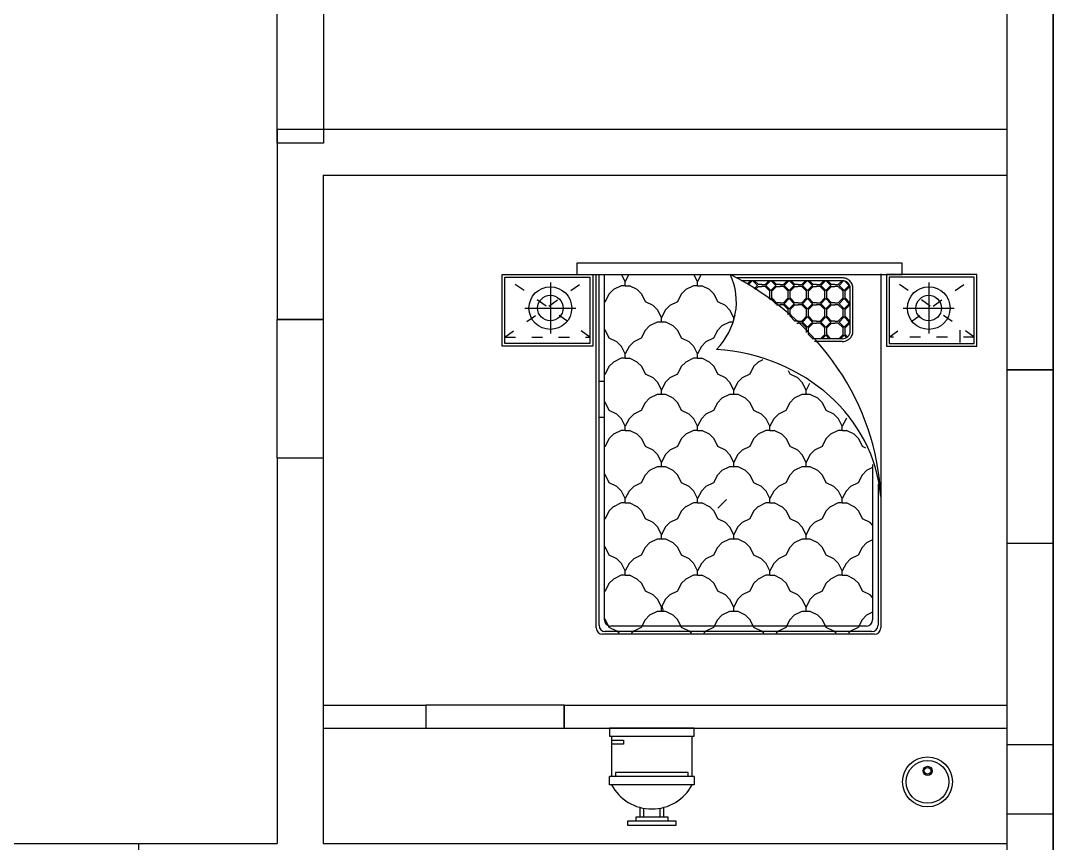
# Model space of a CAD drawing. Header units: inches. Extents: x -3340 to 11630, y -237 to 1425.
# Drawn here: x 121.7 to 300.6, y 91.7 to 234.2 of the extents above; entities that cross this region are included whole.
import ezdxf

# ---------------------------------------------------------------- set-up
doc = ezdxf.new("R2010")
doc.units = ezdxf.units.IN
doc.header["$MEASUREMENT"] = 0
doc.linetypes.add('0', pattern=[0])
doc.linetypes.add('ACAD_ISO03W100', pattern=[30, 12, -18])

# ---------------------------------------------------------------- blocks, each defined once
blk = doc.blocks.new('A$C029D5C69')
for p, q in [((0.4164, 2.0693), (0.4164, 2.0066)), ((2.2315, 2.0693), (0.4164, 2.0693)), ((2.2315, 2.0066), (2.2315, 2.0693)), ((0, 1.606), (0, 2.0066)), ((0, 2.0066), (0.505, 2.0066)), ((0.0151, 1.6211), (0.0151, 1.9915)), ((0.0151, 1.9915), (0.4899, 1.9915)), ((0.2689, 1.9609), (0.2689, 1.6764)), ((0.4164, 2.0066), (2.2315, 2.0066)), ((0.4899, 1.9915), (0.4899, 1.6211)), ((0.505, 2.0066), (0.505, 1.606)), ((0.5252, 0.0351), (0.5252, 2.0066)), ((0.5403, 0.0502), (0.5403, 2.0066)), ((0.5706, 0.0805), (0.5706, 2.0066)), ((0.6869, 1.966), (0.6666, 2.0066)), ((0.7072, 2.0066), (0.6869, 1.966)), ((0.6869, 1.9425), (0.6869, 1.966)), ((0.6869, 1.9425), (0.6869, 1.966)), ((1.0902, 1.966), (1.0699, 2.0066)), ((1.1106, 2.0066), (1.0902, 1.966)), ((1.0902, 1.9425), (1.0902, 1.966)), ((1.0902, 1.9425), (1.0902, 1.966)), ((1.8954, 1.9865), (1.3081, 1.9865)), ((1.8954, 1.9713), (1.3339, 1.9713)), ((1.3849, 1.9713), (1.3656, 1.952)), ((1.3945, 1.9713), (1.3714, 1.9483)), ((1.4249, 1.945), (1.3986, 1.9713)), ((1.4288, 1.9507), (1.4081, 1.9713)), ((1.487, 1.9713), (1.4664, 1.9507)), ((1.4966, 1.9713), (1.4703, 1.945)), ((1.527, 1.945), (1.5007, 1.9713)), ((1.5309, 1.9507), (1.5102, 1.9713)), ((1.5891, 1.9713), (1.5685, 1.9507)), ((1.5987, 1.9713), (1.5724, 1.945)), ((1.6291, 1.945), (1.6028, 1.9713)), ((1.633, 1.9507), (1.6123, 1.9713)), ((1.6912, 1.9713), (1.6706, 1.9507)), ((1.7008, 1.9713), (1.6745, 1.945)), ((1.7312, 1.945), (1.7049, 1.9713)), ((1.7351, 1.9507), (1.7144, 1.9713)), ((1.7933, 1.9713), (1.7727, 1.9507)), ((1.8029, 1.9713), (1.7766, 1.945)), ((1.8333, 1.945), (1.807, 1.9713)), ((1.8372, 1.9507), (1.8165, 1.9713)), ((1.8954, 1.9713), (1.8748, 1.9507)), ((1.9043, 1.9707), (1.8787, 1.945)), ((1.9354, 1.945), (1.9114, 1.969)), ((2.1114, 2.0087), (2.1114, 0.0351)), ((2.6479, 2.0066), (2.1429, 2.0066)), ((2.1429, 2.0066), (2.1429, 1.606)), ((2.6328, 1.9915), (2.158, 1.9915)), ((2.158, 1.9915), (2.158, 1.6211)), ((2.379, 1.9609), (2.379, 1.6764)), ((2.6328, 1.6211), (2.6328, 1.9915)), ((2.6479, 1.606), (2.6479, 2.0066)), ((0.621, 1.9213), (0.5955, 1.8958)), ((0.6634, 1.9425), (0.621, 1.9213)), ((0.6634, 1.9425), (0.621, 1.9213)), ((0.6869, 1.9425), (0.6634, 1.9425)), ((0.6869, 1.9425), (0.7104, 1.9425)), ((0.7528, 1.9213), (0.7104, 1.9425)), ((0.7528, 1.9213), (0.7104, 1.9425)), ((0.7783, 1.8958), (0.7528, 1.9213)), ((1.0243, 1.9213), (0.9988, 1.8958)), ((1.0668, 1.9425), (1.0244, 1.9213)), ((1.0668, 1.9425), (1.0244, 1.9213)), ((1.0902, 1.9425), (1.0668, 1.9425)), ((1.0902, 1.9425), (1.1137, 1.9425)), ((1.1561, 1.9213), (1.1137, 1.9425)), ((1.1561, 1.9213), (1.1137, 1.9425)), ((1.1816, 1.8958), (1.1561, 1.9213)), ((1.4249, 1.945), (1.4059, 1.926)), ((1.4288, 1.9394), (1.4116, 1.9222)), ((1.4476, 1.9507), (1.4288, 1.9507)), ((1.4288, 1.9393), (1.4476, 1.9393)), ((1.4476, 1.9507), (1.4664, 1.9507)), ((1.4664, 1.9393), (1.4476, 1.9393)), ((1.493, 1.9128), (1.4664, 1.9394)), ((1.4986, 1.9167), (1.4703, 1.945)), ((1.493, 1.8752), (1.493, 1.9128)), ((1.527, 1.945), (1.4986, 1.9167)), ((1.5309, 1.9394), (1.5043, 1.9128)), ((1.5043, 1.8752), (1.5043, 1.9128)), ((1.5497, 1.9507), (1.5309, 1.9507)), ((1.5309, 1.9393), (1.5497, 1.9393)), ((1.5497, 1.9507), (1.5685, 1.9507)), ((1.5685, 1.9393), (1.5497, 1.9393)), ((1.595, 1.9128), (1.5685, 1.9394)), ((1.6007, 1.9167), (1.5724, 1.945)), ((1.595, 1.8752), (1.595, 1.9128)), ((1.6291, 1.945), (1.6007, 1.9167)), ((1.633, 1.9394), (1.6064, 1.9128)), ((1.6064, 1.8752), (1.6064, 1.9128)), ((1.6518, 1.9507), (1.633, 1.9507)), ((1.633, 1.9393), (1.6518, 1.9393)), ((1.6518, 1.9507), (1.6706, 1.9507)), ((1.6706, 1.9393), (1.6518, 1.9393)), ((1.6971, 1.9128), (1.6706, 1.9394)), ((1.7028, 1.9167), (1.6745, 1.945)), ((1.6971, 1.8752), (1.6971, 1.9128)), ((1.7312, 1.945), (1.7028, 1.9167)), ((1.7351, 1.9394), (1.7085, 1.9128)), ((1.7085, 1.8752), (1.7085, 1.9128)), ((1.7539, 1.9507), (1.7351, 1.9507)), ((1.7351, 1.9393), (1.7539, 1.9393)), ((1.7539, 1.9507), (1.7727, 1.9507)), ((1.7727, 1.9393), (1.7539, 1.9393)), ((1.7992, 1.9128), (1.7727, 1.9394)), ((1.8049, 1.9167), (1.7766, 1.945)), ((1.7992, 1.8752), (1.7992, 1.9128)), ((1.8333, 1.945), (1.8049, 1.9167)), ((1.8372, 1.9394), (1.8106, 1.9128)), ((1.8106, 1.8752), (1.8106, 1.9128)), ((1.856, 1.9507), (1.8372, 1.9507)), ((1.8372, 1.9393), (1.856, 1.9393)), ((1.856, 1.9507), (1.8748, 1.9507)), ((1.8748, 1.9393), (1.856, 1.9393)), ((1.9013, 1.9128), (1.8748, 1.9394)), ((1.907, 1.9167), (1.8787, 1.945)), ((1.9013, 1.8752), (1.9013, 1.9128)), ((1.9354, 1.945), (1.907, 1.9167)), ((1.9393, 1.9394), (1.9127, 1.9128)), ((1.9127, 1.8752), (1.9127, 1.9128)), ((1.9393, 1.9393), (1.9404, 1.9393)), ((1.9414, 1.688), (1.9414, 1.931)), ((1.9565, 1.688), (1.9565, 1.931)), ((0.5743, 1.8534), (0.5706, 1.8515)), ((0.5743, 1.8534), (0.5706, 1.8515)), ((0.5955, 1.8958), (0.5743, 1.8534)), ((0.7995, 1.8534), (0.7783, 1.8958)), ((0.8419, 1.8322), (0.7995, 1.8534)), ((0.8419, 1.8322), (0.7995, 1.8534)), ((0.9777, 1.8534), (0.9353, 1.8322)), ((0.9777, 1.8534), (0.9353, 1.8322)), ((0.9989, 1.8958), (0.9777, 1.8534)), ((1.2028, 1.8534), (1.1816, 1.8958)), ((1.2452, 1.8322), (1.2028, 1.8534)), ((1.2452, 1.8322), (1.2028, 1.8534)), ((1.493, 1.8752), (1.4867, 1.869)), ((1.4986, 1.8713), (1.4922, 1.8648)), ((1.527, 1.8429), (1.4986, 1.8713)), ((1.5309, 1.8486), (1.5043, 1.8752)), ((1.527, 1.8429), (1.5242, 1.8401)), ((1.5497, 1.8486), (1.5309, 1.8486)), ((1.5497, 1.8486), (1.5685, 1.8486)), ((1.595, 1.8752), (1.5685, 1.8486)), ((1.6007, 1.8713), (1.5724, 1.8429)), ((1.6007, 1.8146), (1.5724, 1.8429)), ((1.6291, 1.8429), (1.6007, 1.8713)), ((1.6291, 1.8429), (1.6007, 1.8146)), ((1.633, 1.8486), (1.6064, 1.8752)), ((1.6518, 1.8486), (1.633, 1.8486)), ((1.6518, 1.8486), (1.6706, 1.8486)), ((1.6971, 1.8752), (1.6706, 1.8486)), ((1.7028, 1.8713), (1.6745, 1.8429)), ((1.7028, 1.8146), (1.6745, 1.8429)), ((1.7312, 1.8429), (1.7028, 1.8713)), ((1.7312, 1.8429), (1.7028, 1.8146)), ((1.7351, 1.8486), (1.7085, 1.8752)), ((1.7539, 1.8486), (1.7351, 1.8486)), ((1.7539, 1.8486), (1.7727, 1.8486)), ((1.7992, 1.8752), (1.7727, 1.8486)), ((1.8049, 1.8713), (1.7766, 1.8429)), ((1.8049, 1.8146), (1.7766, 1.8429)), ((1.8333, 1.8429), (1.8049, 1.8713)), ((1.8333, 1.8429), (1.8049, 1.8146)), ((1.8372, 1.8486), (1.8106, 1.8752)), ((1.856, 1.8486), (1.8372, 1.8486)), ((1.856, 1.8486), (1.8748, 1.8486)), ((1.9013, 1.8752), (1.8748, 1.8486)), ((1.907, 1.8713), (1.8787, 1.8429)), ((1.907, 1.8146), (1.8787, 1.8429)), ((1.9354, 1.8429), (1.907, 1.8713)), ((1.9354, 1.8429), (1.907, 1.8146)), ((1.9393, 1.8486), (1.9127, 1.8752)), ((1.9414, 1.8486), (1.9393, 1.8486)), ((0.1267, 1.8186), (0.4111, 1.8186)), ((0.8674, 1.8067), (0.8419, 1.8322)), ((0.8886, 1.7643), (0.8674, 1.8067)), ((0.9098, 1.8067), (0.8886, 1.7643)), ((0.9352, 1.8322), (0.9097, 1.8067)), ((1.2707, 1.8067), (1.2452, 1.8322)), ((1.2919, 1.7643), (1.2707, 1.8067)), ((1.5309, 1.8373), (1.5295, 1.8359)), ((1.5309, 1.8373), (1.5497, 1.8373)), ((1.5685, 1.8373), (1.5497, 1.8373)), ((1.595, 1.8107), (1.5685, 1.8373)), ((1.595, 1.7806), (1.595, 1.8107)), ((1.633, 1.8373), (1.6064, 1.8107)), ((1.6064, 1.7731), (1.6064, 1.8107)), ((1.633, 1.8373), (1.6518, 1.8373)), ((1.6706, 1.8373), (1.6518, 1.8373)), ((1.6971, 1.8107), (1.6706, 1.8373)), ((1.6971, 1.7731), (1.6971, 1.8107)), ((1.7351, 1.8373), (1.7085, 1.8107)), ((1.7085, 1.7731), (1.7085, 1.8107)), ((1.7351, 1.8373), (1.7539, 1.8373)), ((1.7727, 1.8373), (1.7539, 1.8373)), ((1.7992, 1.8107), (1.7727, 1.8373)), ((1.7992, 1.7731), (1.7992, 1.8107)), ((1.8372, 1.8373), (1.8106, 1.8107)), ((1.8106, 1.7731), (1.8106, 1.8107)), ((1.8372, 1.8373), (1.856, 1.8373)), ((1.8748, 1.8373), (1.856, 1.8373)), ((1.9013, 1.8107), (1.8748, 1.8373)), ((1.9013, 1.7731), (1.9013, 1.8107)), ((1.9393, 1.8373), (1.9127, 1.8107)), ((1.9127, 1.7731), (1.9127, 1.8107)), ((1.9393, 1.8373), (1.9414, 1.8373)), ((2.2367, 1.8186), (2.5212, 1.8186)), ((0.8651, 1.7408), (0.8227, 1.7196)), ((0.8651, 1.7408), (0.8227, 1.7196)), ((0.912, 1.7408), (0.8651, 1.7408)), ((0.8886, 1.7408), (0.8886, 1.7643)), ((0.9544, 1.7196), (0.912, 1.7408)), ((0.9544, 1.7196), (0.912, 1.7408)), ((1.2684, 1.7408), (1.226, 1.7196)), ((1.2684, 1.7408), (1.226, 1.7196)), ((1.2885, 1.7408), (1.2684, 1.7408)), ((1.2981, 1.7768), (1.2919, 1.7643)), ((1.2919, 1.7519), (1.2919, 1.7643)), ((1.633, 1.7465), (1.6064, 1.7731)), ((1.6518, 1.7465), (1.633, 1.7465)), ((1.6443, 1.7352), (1.6518, 1.7352)), ((1.6518, 1.7465), (1.6706, 1.7465)), ((1.6706, 1.7352), (1.6518, 1.7352)), ((1.6971, 1.7731), (1.6706, 1.7465)), ((1.6971, 1.7086), (1.6706, 1.7352)), ((1.7028, 1.7692), (1.6745, 1.7408)), ((1.7028, 1.7125), (1.6745, 1.7408)), ((1.7312, 1.7408), (1.7028, 1.7692)), ((1.7312, 1.7408), (1.7028, 1.7125)), ((1.7351, 1.7465), (1.7085, 1.7731)), ((1.7351, 1.7352), (1.7085, 1.7086)), ((1.7539, 1.7465), (1.7351, 1.7465)), ((1.7351, 1.7352), (1.7539, 1.7352)), ((1.7539, 1.7465), (1.7727, 1.7465)), ((1.7727, 1.7352), (1.7539, 1.7352)), ((1.7992, 1.7731), (1.7727, 1.7465)), ((1.7992, 1.7086), (1.7727, 1.7352)), ((1.8049, 1.7692), (1.7766, 1.7408)), ((1.8049, 1.7125), (1.7766, 1.7408)), ((1.8333, 1.7408), (1.8049, 1.7692)), ((1.8333, 1.7408), (1.8049, 1.7125)), ((1.8372, 1.7465), (1.8106, 1.7731)), ((1.8372, 1.7352), (1.8106, 1.7086)), ((1.856, 1.7465), (1.8372, 1.7465)), ((1.8372, 1.7352), (1.856, 1.7352)), ((1.856, 1.7465), (1.8748, 1.7465)), ((1.8748, 1.7352), (1.856, 1.7352)), ((1.9013, 1.7731), (1.8748, 1.7465)), ((1.9013, 1.7086), (1.8748, 1.7352)), ((1.907, 1.7692), (1.8787, 1.7408)), ((1.907, 1.7125), (1.8787, 1.7408)), ((1.9354, 1.7408), (1.907, 1.7692)), ((1.9354, 1.7408), (1.907, 1.7125)), ((1.9393, 1.7465), (1.9127, 1.7731)), ((1.9393, 1.7352), (1.9127, 1.7086)), ((1.9414, 1.7465), (1.9393, 1.7465)), ((1.9393, 1.7352), (1.9414, 1.7352)), ((0.5766, 1.6941), (0.5706, 1.7002)), ((0.5978, 1.6517), (0.5766, 1.6941)), ((0.7972, 1.6941), (0.776, 1.6517)), ((0.8227, 1.7196), (0.7972, 1.6941)), ((0.98, 1.6941), (0.9545, 1.7196)), ((1.0011, 1.6517), (0.9799, 1.6941)), ((1.2005, 1.6941), (1.1793, 1.6517)), ((1.226, 1.7196), (1.2005, 1.6941)), ((1.6971, 1.682), (1.6971, 1.7086)), ((1.7085, 1.671), (1.7085, 1.7086)), ((1.7318, 1.6477), (1.7085, 1.671)), ((1.7992, 1.671), (1.7759, 1.6477)), ((1.7992, 1.671), (1.7992, 1.7086)), ((1.8106, 1.671), (1.8106, 1.7086)), ((1.8339, 1.6477), (1.8106, 1.671)), ((1.9013, 1.671), (1.878, 1.6477)), ((1.9013, 1.671), (1.9013, 1.7086)), ((1.9127, 1.671), (1.9127, 1.7086)), ((1.926, 1.6577), (1.9127, 1.671)), ((2.5551, 1.6275), (2.5551, 1.696)), ((0.4899, 1.6211), (0.0151, 1.6211)), ((0.6402, 1.6305), (0.5978, 1.6517)), ((0.6402, 1.6305), (0.5978, 1.6517)), ((0.6657, 1.605), (0.6402, 1.6305)), ((0.7336, 1.6305), (0.7081, 1.605)), ((0.776, 1.6517), (0.7336, 1.6305)), ((0.776, 1.6517), (0.7336, 1.6305)), ((1.0435, 1.6305), (1.0011, 1.6517)), ((1.0435, 1.6305), (1.0011, 1.6517)), ((1.0691, 1.605), (1.0436, 1.6305)), ((1.1369, 1.6305), (1.1114, 1.605)), ((1.1793, 1.6517), (1.1369, 1.6305)), ((1.1793, 1.6517), (1.1369, 1.6305)), ((1.8961, 1.6477), (1.7289, 1.6477)), ((1.8961, 1.6325), (1.7422, 1.6325)), ((1.8049, 1.6671), (1.7855, 1.6477)), ((1.8244, 1.6477), (1.8049, 1.6671)), ((1.907, 1.6671), (1.8876, 1.6477)), ((1.9202, 1.6539), (1.907, 1.6671)), ((2.158, 1.6211), (2.6328, 1.6211)), ((0.505, 1.606), (0, 1.606)), ((0.6869, 1.5626), (0.6657, 1.605)), ((0.7081, 1.605), (0.6869, 1.5626)), ((0.6869, 1.5392), (0.6869, 1.5626)), ((0.6869, 1.5392), (0.6869, 1.5626)), ((1.0902, 1.5626), (1.069, 1.605)), ((1.1114, 1.605), (1.0902, 1.5626)), ((1.0902, 1.5392), (1.0902, 1.5626)), ((1.0902, 1.5392), (1.0902, 1.5626)), ((2.1429, 1.606), (2.6479, 1.606)), ((0.621, 1.5179), (0.5955, 1.4924)), ((0.6634, 1.5391), (0.621, 1.5179)), ((0.6634, 1.5391), (0.621, 1.5179)), ((0.6869, 1.5392), (0.6634, 1.5392)), ((0.6869, 1.5392), (0.7104, 1.5392)), ((0.7528, 1.5179), (0.7104, 1.5391)), ((0.7528, 1.5179), (0.7104, 1.5391)), ((0.7783, 1.4924), (0.7528, 1.5179)), ((1.0243, 1.5179), (0.9988, 1.4924)), ((1.0668, 1.5391), (1.0244, 1.5179)), ((1.0668, 1.5391), (1.0244, 1.5179)), ((1.0902, 1.5392), (1.0668, 1.5392)), ((1.0902, 1.5392), (1.1137, 1.5392)), ((1.1561, 1.5179), (1.1137, 1.5391)), ((1.1561, 1.5179), (1.1137, 1.5391)), ((1.1816, 1.4924), (1.1561, 1.5179)), ((1.4277, 1.5179), (1.4022, 1.4924)), ((1.4534, 1.5308), (1.4277, 1.5179)), ((1.4534, 1.5308), (1.4277, 1.5179)), ((0.5743, 1.45), (0.5706, 1.4481)), ((0.5743, 1.45), (0.5706, 1.4481)), ((0.5955, 1.4925), (0.5743, 1.4501)), ((0.7995, 1.4501), (0.7783, 1.4925)), ((0.8419, 1.4288), (0.7995, 1.45)), ((0.8419, 1.4288), (0.7995, 1.45)), ((0.9777, 1.45), (0.9353, 1.4288)), ((0.9777, 1.45), (0.9353, 1.4288)), ((0.9989, 1.4925), (0.9777, 1.4501)), ((1.2028, 1.4501), (1.1816, 1.4925)), ((1.2452, 1.4288), (1.2028, 1.45)), ((1.2452, 1.4288), (1.2028, 1.45)), ((1.381, 1.45), (1.3386, 1.4288)), ((1.381, 1.45), (1.3386, 1.4288)), ((1.4022, 1.4925), (1.381, 1.4501)), ((1.6062, 1.4501), (1.5966, 1.4692)), ((1.6486, 1.4288), (1.6062, 1.45)), ((1.6486, 1.4288), (1.6062, 1.45)), ((0.5403, 1.4117), (0.5706, 1.4117)), ((0.8674, 1.4033), (0.8419, 1.4288)), ((0.8886, 1.361), (0.8674, 1.4034)), ((0.9098, 1.4034), (0.8886, 1.361)), ((0.9352, 1.4288), (0.9097, 1.4033)), ((1.2707, 1.4033), (1.2452, 1.4288)), ((1.2919, 1.361), (1.2707, 1.4034)), ((1.3131, 1.4034), (1.2919, 1.361)), ((1.3386, 1.4288), (1.3131, 1.4033)), ((1.6741, 1.4033), (1.6486, 1.4288)), ((1.6953, 1.361), (1.6741, 1.4034)), ((1.714, 1.3984), (1.6953, 1.361)), ((0.8651, 1.3374), (0.8227, 1.3162)), ((0.8651, 1.3374), (0.8227, 1.3162)), ((0.912, 1.3375), (0.8651, 1.3375)), ((0.8886, 1.3375), (0.8886, 1.3609)), ((0.9544, 1.3162), (0.912, 1.3374)), ((0.9544, 1.3162), (0.912, 1.3374)), ((1.2684, 1.3374), (1.226, 1.3162)), ((1.2684, 1.3374), (1.226, 1.3162)), ((1.3154, 1.3375), (1.2684, 1.3375)), ((1.2919, 1.3375), (1.2919, 1.3609)), ((1.3578, 1.3162), (1.3154, 1.3374)), ((1.3578, 1.3162), (1.3154, 1.3374)), ((1.6718, 1.3374), (1.6294, 1.3162)), ((1.6718, 1.3374), (1.6294, 1.3162)), ((1.7187, 1.3375), (1.6718, 1.3375)), ((1.6953, 1.3375), (1.6953, 1.3609)), ((1.7611, 1.3162), (1.7187, 1.3374)), ((1.7611, 1.3162), (1.7187, 1.3374)), ((0.5766, 1.2908), (0.5706, 1.2968)), ((0.5978, 1.2484), (0.5766, 1.2908)), ((0.7972, 1.2908), (0.776, 1.2484)), ((0.8227, 1.3163), (0.7972, 1.2908)), ((0.98, 1.2908), (0.9545, 1.3163)), ((1.0011, 1.2484), (0.9799, 1.2908)), ((1.2005, 1.2908), (1.1793, 1.2484)), ((1.226, 1.3163), (1.2005, 1.2908)), ((1.3833, 1.2908), (1.3578, 1.3163)), ((1.4045, 1.2484), (1.3833, 1.2908)), ((1.6039, 1.2908), (1.5827, 1.2484)), ((1.6294, 1.3163), (1.6039, 1.2908)), ((1.7867, 1.2908), (1.7611, 1.3163)), ((1.8078, 1.2484), (1.7866, 1.2908)), ((0.5403, 1.21), (0.5706, 1.21)), ((0.6402, 1.2271), (0.5978, 1.2483)), ((0.6402, 1.2271), (0.5978, 1.2483)), ((0.6657, 1.2017), (0.6402, 1.2272)), ((0.7336, 1.2272), (0.7081, 1.2017)), ((0.776, 1.2483), (0.7336, 1.2271)), ((0.776, 1.2483), (0.7336, 1.2271)), ((1.0435, 1.2271), (1.0011, 1.2483)), ((1.0435, 1.2271), (1.0011, 1.2483)), ((1.0691, 1.2017), (1.0436, 1.2272)), ((1.1369, 1.2272), (1.1114, 1.2017)), ((1.1793, 1.2483), (1.1369, 1.2271)), ((1.1793, 1.2483), (1.1369, 1.2271)), ((1.4469, 1.2271), (1.4045, 1.2483)), ((1.4469, 1.2271), (1.4045, 1.2483)), ((1.4724, 1.2017), (1.4469, 1.2272)), ((1.5403, 1.2272), (1.5148, 1.2017)), ((1.5827, 1.2483), (1.5403, 1.2271)), ((1.5827, 1.2483), (1.5403, 1.2271)), ((1.8502, 1.2271), (1.8078, 1.2483)), ((1.8502, 1.2271), (1.8078, 1.2483)), ((1.8758, 1.2017), (1.8503, 1.2272)), ((0.6869, 1.1593), (0.6657, 1.2017)), ((0.7081, 1.2017), (0.6869, 1.1593)), ((0.6869, 1.1358), (0.6869, 1.1593)), ((0.6869, 1.1358), (0.6869, 1.1593)), ((1.0902, 1.1593), (1.069, 1.2017)), ((1.1114, 1.2017), (1.0902, 1.1593)), ((1.0902, 1.1358), (1.0902, 1.1593)), ((1.0902, 1.1358), (1.0902, 1.1593)), ((1.4936, 1.1593), (1.4724, 1.2017)), ((1.5148, 1.2017), (1.4936, 1.1593)), ((1.4936, 1.1358), (1.4936, 1.1593)), ((1.4936, 1.1358), (1.4936, 1.1593)), ((1.8969, 1.1593), (1.8757, 1.2017)), ((1.9181, 1.2017), (1.8969, 1.1593)), ((1.8969, 1.1358), (1.8969, 1.1593)), ((1.8969, 1.1358), (1.8969, 1.1593)), ((1.9215, 1.2051), (1.9181, 1.2017)), ((0.621, 1.1146), (0.5955, 1.0891)), ((0.6634, 1.1358), (0.621, 1.1146)), ((0.6634, 1.1358), (0.621, 1.1146)), ((0.6869, 1.1358), (0.6634, 1.1358)), ((0.6869, 1.1358), (0.7104, 1.1358)), ((0.7528, 1.1146), (0.7104, 1.1358)), ((0.7528, 1.1146), (0.7104, 1.1358)), ((0.7783, 1.0891), (0.7528, 1.1146)), ((1.0243, 1.1146), (0.9988, 1.0891)), ((1.0668, 1.1358), (1.0244, 1.1146)), ((1.0668, 1.1358), (1.0244, 1.1146)), ((1.0902, 1.1358), (1.0668, 1.1358)), ((1.0902, 1.1358), (1.1137, 1.1358)), ((1.1561, 1.1146), (1.1137, 1.1358)), ((1.1561, 1.1146), (1.1137, 1.1358)), ((1.1816, 1.0891), (1.1561, 1.1146)), ((1.4277, 1.1146), (1.4022, 1.0891)), ((1.4701, 1.1358), (1.4277, 1.1146)), ((1.4701, 1.1358), (1.4277, 1.1146)), ((1.4936, 1.1358), (1.4701, 1.1358)), ((1.4936, 1.1358), (1.5171, 1.1358)), ((1.5595, 1.1146), (1.5171, 1.1358)), ((1.5595, 1.1146), (1.5171, 1.1358)), ((1.585, 1.0891), (1.5595, 1.1146)), ((1.831, 1.1146), (1.8055, 1.0891)), ((1.8735, 1.1358), (1.8311, 1.1146)), ((1.8735, 1.1358), (1.8311, 1.1146)), ((1.8969, 1.1358), (1.8735, 1.1358)), ((1.8969, 1.1358), (1.9204, 1.1358)), ((1.9628, 1.1146), (1.9204, 1.1358)), ((1.9628, 1.1146), (1.9204, 1.1358)), ((1.9883, 1.0891), (1.9628, 1.1146)), ((0.5743, 1.0467), (0.5706, 1.0448)), ((0.5743, 1.0467), (0.5706, 1.0448)), ((0.5955, 1.0891), (0.5743, 1.0467)), ((0.7995, 1.0467), (0.7783, 1.0891)), ((0.8419, 1.0255), (0.7995, 1.0467)), ((0.8419, 1.0255), (0.7995, 1.0467)), ((0.9777, 1.0467), (0.9353, 1.0255)), ((0.9777, 1.0467), (0.9353, 1.0255)), ((0.9989, 1.0891), (0.9777, 1.0467)), ((1.2028, 1.0467), (1.1816, 1.0891)), ((1.2452, 1.0255), (1.2028, 1.0467)), ((1.2452, 1.0255), (1.2028, 1.0467)), ((1.381, 1.0467), (1.3386, 1.0255)), ((1.381, 1.0467), (1.3386, 1.0255)), ((1.4022, 1.0891), (1.381, 1.0467)), ((1.6062, 1.0467), (1.585, 1.0891)), ((1.6486, 1.0255), (1.6062, 1.0467)), ((1.6486, 1.0255), (1.6062, 1.0467)), ((1.7844, 1.0467), (1.742, 1.0255)), ((1.7844, 1.0467), (1.742, 1.0255)), ((1.8056, 1.0891), (1.7844, 1.0467)), ((2.0095, 1.0467), (1.9883, 1.0891)), ((2.0276, 1.0376), (2.0095, 1.0467)), ((2.0276, 1.0376), (2.0095, 1.0467)), ((0.8674, 1), (0.8419, 1.0255)), ((0.8886, 0.9576), (0.8674, 1)), ((0.9098, 1), (0.8886, 0.9576)), ((0.9352, 1.0255), (0.9097, 1)), ((1.2707, 1), (1.2452, 1.0255)), ((1.2919, 0.9576), (1.2707, 1)), ((1.3131, 1), (1.2919, 0.9576)), ((1.3386, 1.0255), (1.3131, 1)), ((1.6741, 1), (1.6486, 1.0255)), ((1.6953, 0.9576), (1.6741, 1)), ((1.7165, 1), (1.6953, 0.9576)), ((1.7419, 1.0255), (1.7164, 1)), ((0.8651, 0.9341), (0.8227, 0.9129)), ((0.8651, 0.9341), (0.8227, 0.9129)), ((0.912, 0.9341), (0.8651, 0.9341)), ((0.8886, 0.9341), (0.8886, 0.9576)), ((0.9544, 0.9129), (0.912, 0.9341)), ((0.9544, 0.9129), (0.912, 0.9341)), ((1.2684, 0.9341), (1.226, 0.9129)), ((1.2684, 0.9341), (1.226, 0.9129)), ((1.3154, 0.9341), (1.2684, 0.9341)), ((1.2919, 0.9341), (1.2919, 0.9576)), ((1.3578, 0.9129), (1.3154, 0.9341)), ((1.3578, 0.9129), (1.3154, 0.9341)), ((1.6718, 0.9341), (1.6294, 0.9129)), ((1.6718, 0.9341), (1.6294, 0.9129)), ((1.7187, 0.9341), (1.6718, 0.9341)), ((1.6953, 0.9341), (1.6953, 0.9576)), ((1.7611, 0.9129), (1.7187, 0.9341)), ((1.7611, 0.9129), (1.7187, 0.9341)), ((2.066, 0.9295), (2.0327, 0.9129)), ((2.066, 0.9295), (2.0327, 0.9129)), ((2.066, 0.9457), (2.066, 0.0805)), ((0.5766, 0.8874), (0.5706, 0.8935)), ((0.5978, 0.845), (0.5766, 0.8874)), ((0.7972, 0.8874), (0.776, 0.845)), ((0.8227, 0.9129), (0.7972, 0.8874)), ((0.98, 0.8874), (0.9545, 0.9129)), ((1.0011, 0.845), (0.9799, 0.8874)), ((1.2005, 0.8874), (1.1793, 0.845)), ((1.226, 0.9129), (1.2005, 0.8874)), ((1.3833, 0.8874), (1.3578, 0.9129)), ((1.4045, 0.845), (1.3833, 0.8874)), ((1.6039, 0.8874), (1.5827, 0.845)), ((1.6294, 0.9129), (1.6039, 0.8874)), ((1.7867, 0.8874), (1.7611, 0.9129)), ((1.8078, 0.845), (1.7866, 0.8874)), ((2.0072, 0.8874), (1.986, 0.845)), ((2.0327, 0.9129), (2.0072, 0.8874)), ((0.6402, 0.8238), (0.5978, 0.845)), ((0.6402, 0.8238), (0.5978, 0.845)), ((0.6657, 0.7983), (0.6402, 0.8238)), ((0.7336, 0.8238), (0.7081, 0.7983)), ((0.776, 0.845), (0.7336, 0.8238)), ((0.776, 0.845), (0.7336, 0.8238)), ((1.0435, 0.8238), (1.0011, 0.845)), ((1.0435, 0.8238), (1.0011, 0.845)), ((1.0691, 0.7983), (1.0436, 0.8238)), ((1.1369, 0.8238), (1.1114, 0.7983)), ((1.1793, 0.845), (1.1369, 0.8238)), ((1.1793, 0.845), (1.1369, 0.8238)), ((1.4469, 0.8238), (1.4045, 0.845)), ((1.4469, 0.8238), (1.4045, 0.845)), ((1.4724, 0.7983), (1.4469, 0.8238)), ((1.5403, 0.8238), (1.5148, 0.7983)), ((1.5827, 0.845), (1.5403, 0.8238)), ((1.5827, 0.845), (1.5403, 0.8238)), ((1.8502, 0.8238), (1.8078, 0.845)), ((1.8502, 0.8238), (1.8078, 0.845)), ((1.8758, 0.7983), (1.8503, 0.8238)), ((1.9436, 0.8238), (1.9181, 0.7983)), ((1.986, 0.845), (1.9436, 0.8238)), ((1.986, 0.845), (1.9436, 0.8238)), ((2.0962, 0.8369), (2.0962, 0.0502)), ((0.6869, 0.7559), (0.6657, 0.7983)), ((0.7081, 0.7983), (0.6869, 0.7559)), ((0.6869, 0.7325), (0.6869, 0.7559)), ((0.6869, 0.7325), (0.6869, 0.7559)), ((1.0902, 0.7559), (1.069, 0.7983)), ((1.1114, 0.7983), (1.0902, 0.7559)), ((1.0902, 0.7325), (1.0902, 0.7559)), ((1.0902, 0.7325), (1.0902, 0.7559)), ((1.2024, 0.7028), (1.2503, 0.7507)), ((1.4936, 0.7559), (1.4724, 0.7983)), ((1.5148, 0.7983), (1.4936, 0.7559)), ((1.4936, 0.7325), (1.4936, 0.7559)), ((1.4936, 0.7325), (1.4936, 0.7559)), ((1.8969, 0.7559), (1.8757, 0.7983)), ((1.9181, 0.7983), (1.8969, 0.7559)), ((1.8969, 0.7325), (1.8969, 0.7559)), ((1.8969, 0.7325), (1.8969, 0.7559)), ((0.621, 0.7113), (0.5955, 0.6858)), ((0.6634, 0.7324), (0.621, 0.7112)), ((0.6634, 0.7324), (0.621, 0.7112)), ((0.6869, 0.7325), (0.6634, 0.7325)), ((0.6869, 0.7325), (0.7104, 0.7325)), ((0.7528, 0.7112), (0.7104, 0.7324)), ((0.7528, 0.7112), (0.7104, 0.7324)), ((0.7783, 0.6858), (0.7528, 0.7113)), ((1.0243, 0.7113), (0.9988, 0.6858)), ((1.0668, 0.7324), (1.0244, 0.7112)), ((1.0668, 0.7324), (1.0244, 0.7112)), ((1.0902, 0.7325), (1.0668, 0.7325)), ((1.0902, 0.7325), (1.1137, 0.7325)), ((1.1561, 0.7112), (1.1137, 0.7324)), ((1.1561, 0.7112), (1.1137, 0.7324)), ((1.1816, 0.6858), (1.1561, 0.7113)), ((1.4277, 0.7113), (1.4022, 0.6858)), ((1.4701, 0.7324), (1.4277, 0.7112)), ((1.4701, 0.7324), (1.4277, 0.7112)), ((1.4936, 0.7325), (1.4701, 0.7325)), ((1.4936, 0.7325), (1.5171, 0.7325)), ((1.5595, 0.7112), (1.5171, 0.7324)), ((1.5595, 0.7112), (1.5171, 0.7324)), ((1.585, 0.6858), (1.5595, 0.7113)), ((1.831, 0.7113), (1.8055, 0.6858)), ((1.8735, 0.7324), (1.8311, 0.7112)), ((1.8735, 0.7324), (1.8311, 0.7112)), ((1.8969, 0.7325), (1.8735, 0.7325)), ((1.8969, 0.7325), (1.9204, 0.7325)), ((1.9628, 0.7112), (1.9204, 0.7324)), ((1.9628, 0.7112), (1.9204, 0.7324)), ((1.9883, 0.6858), (1.9628, 0.7113)), ((0.5743, 0.6433), (0.5706, 0.6414)), ((0.5743, 0.6433), (0.5706, 0.6414)), ((0.5955, 0.6858), (0.5743, 0.6434)), ((0.7995, 0.6434), (0.7783, 0.6858)), ((0.8419, 0.6221), (0.7995, 0.6433)), ((0.8419, 0.6221), (0.7995, 0.6433)), ((0.9777, 0.6433), (0.9353, 0.6221)), ((0.9777, 0.6433), (0.9353, 0.6221)), ((0.9989, 0.6858), (0.9777, 0.6434)), ((1.2028, 0.6434), (1.1816, 0.6858)), ((1.2452, 0.6221), (1.2028, 0.6433)), ((1.2452, 0.6221), (1.2028, 0.6433)), ((1.381, 0.6433), (1.3386, 0.6221)), ((1.381, 0.6433), (1.3386, 0.6221)), ((1.4022, 0.6858), (1.381, 0.6434)), ((1.6062, 0.6434), (1.585, 0.6858)), ((1.6486, 0.6221), (1.6062, 0.6433)), ((1.6486, 0.6221), (1.6062, 0.6433)), ((1.7844, 0.6433), (1.742, 0.6221)), ((1.7844, 0.6433), (1.742, 0.6221)), ((1.8056, 0.6858), (1.7844, 0.6434)), ((2.0095, 0.6434), (1.9883, 0.6858)), ((2.0519, 0.6221), (2.0095, 0.6433)), ((2.0519, 0.6221), (2.0095, 0.6433)), ((0.8674, 0.5967), (0.8419, 0.6222)), ((0.8886, 0.5543), (0.8674, 0.5967)), ((0.9098, 0.5967), (0.8886, 0.5543)), ((0.9352, 0.6222), (0.9097, 0.5967)), ((1.2707, 0.5967), (1.2452, 0.6222)), ((1.2919, 0.5543), (1.2707, 0.5967)), ((1.3131, 0.5967), (1.2919, 0.5543)), ((1.3386, 0.6222), (1.3131, 0.5967)), ((1.6741, 0.5967), (1.6486, 0.6222)), ((1.6953, 0.5543), (1.6741, 0.5967)), ((1.7165, 0.5967), (1.6953, 0.5543)), ((1.7419, 0.6222), (1.7164, 0.5967)), ((2.066, 0.6081), (2.0519, 0.6222)), ((0.8651, 0.5308), (0.8227, 0.5096)), ((0.8651, 0.5308), (0.8227, 0.5096)), ((0.912, 0.5308), (0.8651, 0.5308)), ((0.8886, 0.5308), (0.8886, 0.5543)), ((0.9544, 0.5096), (0.912, 0.5308)), ((0.9544, 0.5096), (0.912, 0.5308)), ((1.2684, 0.5308), (1.226, 0.5096)), ((1.2684, 0.5308), (1.226, 0.5096)), ((1.3154, 0.5308), (1.2684, 0.5308)), ((1.2919, 0.5308), (1.2919, 0.5543)), ((1.3578, 0.5096), (1.3154, 0.5308)), ((1.3578, 0.5096), (1.3154, 0.5308)), ((1.6718, 0.5308), (1.6294, 0.5096)), ((1.6718, 0.5308), (1.6294, 0.5096)), ((1.7187, 0.5308), (1.6718, 0.5308)), ((1.6953, 0.5308), (1.6953, 0.5543)), ((1.7611, 0.5096), (1.7187, 0.5308)), ((1.7611, 0.5096), (1.7187, 0.5308)), ((2.066, 0.5262), (2.0327, 0.5096)), ((2.066, 0.5262), (2.0327, 0.5096)), ((0.5766, 0.4841), (0.5706, 0.4901)), ((0.5978, 0.4417), (0.5766, 0.4841)), ((0.7972, 0.4841), (0.776, 0.4417)), ((0.8227, 0.5096), (0.7972, 0.4841)), ((0.98, 0.4841), (0.9545, 0.5096)), ((1.0011, 0.4417), (0.9799, 0.4841)), ((1.2005, 0.4841), (1.1793, 0.4417)), ((1.226, 0.5096), (1.2005, 0.4841)), ((1.3833, 0.4841), (1.3578, 0.5096)), ((1.4045, 0.4417), (1.3833, 0.4841)), ((1.6039, 0.4841), (1.5827, 0.4417)), ((1.6294, 0.5096), (1.6039, 0.4841)), ((1.7867, 0.4841), (1.7611, 0.5096)), ((1.8078, 0.4417), (1.7866, 0.4841)), ((2.0072, 0.4841), (1.986, 0.4417)), ((2.0327, 0.5096), (2.0072, 0.4841)), ((0.6402, 0.4205), (0.5978, 0.4417)), ((0.6402, 0.4205), (0.5978, 0.4417)), ((0.6657, 0.395), (0.6402, 0.4205)), ((0.7336, 0.4205), (0.7081, 0.395)), ((0.776, 0.4417), (0.7336, 0.4205)), ((0.776, 0.4417), (0.7336, 0.4205)), ((1.0435, 0.4205), (1.0011, 0.4417)), ((1.0435, 0.4205), (1.0011, 0.4417)), ((1.0691, 0.395), (1.0436, 0.4205)), ((1.1369, 0.4205), (1.1114, 0.395)), ((1.1793, 0.4417), (1.1369, 0.4205)), ((1.1793, 0.4417), (1.1369, 0.4205)), ((1.4469, 0.4205), (1.4045, 0.4417)), ((1.4469, 0.4205), (1.4045, 0.4417)), ((1.4724, 0.395), (1.4469, 0.4205)), ((1.5403, 0.4205), (1.5148, 0.395)), ((1.5827, 0.4417), (1.5403, 0.4205)), ((1.5827, 0.4417), (1.5403, 0.4205)), ((1.8502, 0.4205), (1.8078, 0.4417)), ((1.8502, 0.4205), (1.8078, 0.4417)), ((1.8758, 0.395), (1.8503, 0.4205)), ((1.9436, 0.4205), (1.9181, 0.395)), ((1.986, 0.4417), (1.9436, 0.4205)), ((1.986, 0.4417), (1.9436, 0.4205)), ((0.6869, 0.3526), (0.6657, 0.395)), ((0.7081, 0.395), (0.6869, 0.3526)), ((0.6869, 0.3291), (0.6869, 0.3526)), ((0.6869, 0.3291), (0.6869, 0.3526)), ((1.0902, 0.3526), (1.069, 0.395)), ((1.1114, 0.395), (1.0902, 0.3526)), ((1.0902, 0.3291), (1.0902, 0.3526)), ((1.0902, 0.3291), (1.0902, 0.3526)), ((1.4936, 0.3526), (1.4724, 0.395)), ((1.5148, 0.395), (1.4936, 0.3526)), ((1.4936, 0.3291), (1.4936, 0.3526)), ((1.4936, 0.3291), (1.4936, 0.3526)), ((1.8969, 0.3526), (1.8757, 0.395)), ((1.9181, 0.395), (1.8969, 0.3526)), ((1.8969, 0.3291), (1.8969, 0.3526)), ((1.8969, 0.3291), (1.8969, 0.3526)), ((0.621, 0.3079), (0.5955, 0.2824)), ((0.6634, 0.3291), (0.621, 0.3079)), ((0.6634, 0.3291), (0.621, 0.3079)), ((0.6869, 0.3291), (0.6634, 0.3291)), ((0.6869, 0.3291), (0.7104, 0.3291)), ((0.7528, 0.3079), (0.7104, 0.3291)), ((0.7528, 0.3079), (0.7104, 0.3291)), ((0.7783, 0.2824), (0.7528, 0.3079)), ((1.0243, 0.3079), (0.9988, 0.2824)), ((1.0668, 0.3291), (1.0244, 0.3079)), ((1.0668, 0.3291), (1.0244, 0.3079)), ((1.0902, 0.3291), (1.0668, 0.3291)), ((1.0902, 0.3291), (1.1137, 0.3291)), ((1.1561, 0.3079), (1.1137, 0.3291)), ((1.1561, 0.3079), (1.1137, 0.3291)), ((1.1816, 0.2824), (1.1561, 0.3079)), ((1.4277, 0.3079), (1.4022, 0.2824)), ((1.4701, 0.3291), (1.4277, 0.3079)), ((1.4701, 0.3291), (1.4277, 0.3079)), ((1.4936, 0.3291), (1.4701, 0.3291)), ((1.4936, 0.3291), (1.5171, 0.3291)), ((1.5595, 0.3079), (1.5171, 0.3291)), ((1.5595, 0.3079), (1.5171, 0.3291)), ((1.585, 0.2824), (1.5595, 0.3079)), ((1.831, 0.3079), (1.8055, 0.2824)), ((1.8735, 0.3291), (1.8311, 0.3079)), ((1.8735, 0.3291), (1.8311, 0.3079)), ((1.8969, 0.3291), (1.8735, 0.3291)), ((1.8969, 0.3291), (1.9204, 0.3291)), ((1.9628, 0.3079), (1.9204, 0.3291)), ((1.9628, 0.3079), (1.9204, 0.3291)), ((1.9883, 0.2824), (1.9628, 0.3079)), ((0.5743, 0.24), (0.5706, 0.2381)), ((0.5743, 0.24), (0.5706, 0.2381)), ((0.5955, 0.2824), (0.5743, 0.24)), ((0.7995, 0.24), (0.7783, 0.2824)), ((0.8419, 0.2188), (0.7995, 0.24)), ((0.8419, 0.2188), (0.7995, 0.24)), ((0.9777, 0.24), (0.9353, 0.2188)), ((0.9777, 0.24), (0.9353, 0.2188)), ((0.9989, 0.2824), (0.9777, 0.24)), ((1.2028, 0.24), (1.1816, 0.2824)), ((1.2452, 0.2188), (1.2028, 0.24)), ((1.2452, 0.2188), (1.2028, 0.24)), ((1.381, 0.24), (1.3386, 0.2188)), ((1.381, 0.24), (1.3386, 0.2188)), ((1.4022, 0.2824), (1.381, 0.24)), ((1.6062, 0.24), (1.585, 0.2824)), ((1.6486, 0.2188), (1.6062, 0.24)), ((1.6486, 0.2188), (1.6062, 0.24)), ((1.7844, 0.24), (1.742, 0.2188)), ((1.7844, 0.24), (1.742, 0.2188)), ((1.8056, 0.2824), (1.7844, 0.24)), ((2.0095, 0.24), (1.9883, 0.2824)), ((2.0519, 0.2188), (2.0095, 0.24)), ((2.0519, 0.2188), (2.0095, 0.24)), ((0.8674, 0.1933), (0.8419, 0.2188)), ((0.8886, 0.1509), (0.8674, 0.1933)), ((0.9098, 0.1933), (0.8886, 0.1509)), ((0.9352, 0.2188), (0.9097, 0.1933)), ((1.2707, 0.1933), (1.2452, 0.2188)), ((1.2919, 0.1509), (1.2707, 0.1933)), ((1.3131, 0.1933), (1.2919, 0.1509)), ((1.3386, 0.2188), (1.3131, 0.1933)), ((1.6741, 0.1933), (1.6486, 0.2188)), ((1.6953, 0.1509), (1.6741, 0.1933)), ((1.7165, 0.1933), (1.6953, 0.1509)), ((1.7419, 0.2188), (1.7164, 0.1933)), ((2.066, 0.2047), (2.0519, 0.2188)), ((0.8651, 0.1274), (0.8227, 0.1062)), ((0.8651, 0.1274), (0.8227, 0.1062)), ((0.912, 0.1275), (0.8651, 0.1275)), ((0.8886, 0.1275), (0.8886, 0.1509)), ((0.9544, 0.1062), (0.912, 0.1274)), ((0.9544, 0.1062), (0.912, 0.1274)), ((1.2684, 0.1274), (1.226, 0.1062)), ((1.2684, 0.1274), (1.226, 0.1062)), ((1.3154, 0.1275), (1.2684, 0.1275)), ((1.2919, 0.1275), (1.2919, 0.1509)), ((1.3578, 0.1062), (1.3154, 0.1274)), ((1.3578, 0.1062), (1.3154, 0.1274)), ((1.6718, 0.1274), (1.6294, 0.1062)), ((1.6718, 0.1274), (1.6294, 0.1062)), ((1.7187, 0.1275), (1.6718, 0.1275)), ((1.6953, 0.1275), (1.6953, 0.1509)), ((1.7611, 0.1062), (1.7187, 0.1274)), ((1.7611, 0.1062), (1.7187, 0.1274)), ((2.066, 0.1228), (2.0327, 0.1062)), ((2.066, 0.1228), (2.0327, 0.1062)), ((0.5766, 0.0807), (0.5706, 0.0868)), ((0.5978, 0.0384), (0.5766, 0.0808)), ((0.7972, 0.0808), (0.776, 0.0384)), ((0.8227, 0.1062), (0.7972, 0.0807)), ((0.98, 0.0807), (0.9545, 0.1062)), ((1.0011, 0.0384), (0.9799, 0.0808)), ((1.2005, 0.0808), (1.1793, 0.0384)), ((1.226, 0.1062), (1.2005, 0.0807)), ((1.3833, 0.0807), (1.3578, 0.1062)), ((1.4045, 0.0384), (1.3833, 0.0808)), ((1.6039, 0.0808), (1.5827, 0.0384)), ((1.6294, 0.1062), (1.6039, 0.0807)), ((1.7867, 0.0807), (1.7611, 0.1062)), ((1.8078, 0.0384), (1.7866, 0.0808)), ((2.0072, 0.0808), (1.986, 0.0384)), ((2.0327, 0.1062), (2.0072, 0.0807)), ((2.0763, 0), (0.5603, 0)), ((2.0612, 0.0151), (0.5754, 0.0151)), ((0.6402, 0.0171), (0.5978, 0.0383)), ((0.6402, 0.0171), (0.5978, 0.0383)), ((2.0309, 0.0454), (0.6056, 0.0454)), ((0.6523, 0.005), (0.6402, 0.0171)), ((0.7336, 0.0171), (0.7215, 0.005)), ((0.776, 0.0383), (0.7336, 0.0171)), ((0.776, 0.0383), (0.7336, 0.0171)), ((1.0435, 0.0171), (1.0011, 0.0383)), ((1.0435, 0.0171), (1.0011, 0.0383)), ((1.0557, 0.005), (1.0436, 0.0171)), ((1.1369, 0.0171), (1.1248, 0.005)), ((1.1793, 0.0383), (1.1369, 0.0171)), ((1.1793, 0.0383), (1.1369, 0.0171)), ((1.4469, 0.0171), (1.4045, 0.0383)), ((1.4469, 0.0171), (1.4045, 0.0383)), ((1.459, 0.005), (1.4469, 0.0171)), ((1.5403, 0.0171), (1.5282, 0.005)), ((1.5827, 0.0383), (1.5403, 0.0171)), ((1.5827, 0.0383), (1.5403, 0.0171)), ((1.8502, 0.0171), (1.8078, 0.0383)), ((1.8502, 0.0171), (1.8078, 0.0383)), ((1.8623, 0.005), (1.8503, 0.0171)), ((1.9436, 0.0171), (1.9315, 0.005)), ((1.986, 0.0383), (1.9436, 0.0171)), ((1.986, 0.0383), (1.9436, 0.0171))]:
    blk.add_line(p, q)
at = {"linetype": 'ACAD_ISO03W100', "ltscale": 0.005}
for p, q in [((0.4899, 1.6568), (0.0151, 1.9915)), ((0.0151, 1.6568), (0.4899, 1.9915)), ((2.6328, 1.6568), (2.158, 1.9915)), ((2.158, 1.6568), (2.6328, 1.9915)), ((0.0151, 1.6568), (0.4899, 1.6568)), ((2.6328, 1.6568), (2.158, 1.6568))]:
    blk.add_line(p, q, dxfattribs=at)
for centre, radius in [((0.2689, 1.8186), 0.1191), ((2.379, 1.8186), 0.1191), ((0.2689, 1.8186), 0.0711), ((2.379, 1.8186), 0.0711)]:
    blk.add_circle(centre, radius)
for centre, radius, start, end in [((0.2843, 0.0157), 0.6251, 10.29614, 13.26837), ((0.6056, 0.0805), 0.0351, 180, 270), ((2.0309, 0.0805), 0.0351, 270, 0), ((0.5603, 0.0351), 0.0351, 180, 270), ((0.5754, 0.0502), 0.0351, 180, 270), ((2.0612, 0.0502), 0.0351, 270, 0), ((2.0763, 0.0351), 0.0351, 270, 0)]:
    blk.add_arc(centre, radius, start, end)
for centre, major_axis, ratio, start_param, end_param in [((0.8506, 1.8527), (-0.4556, 0), 0.89, 2.430919, 3.53111), ((0.3667, 0.6698), (1.7398, 0.1668), 0.88072, -0.045073, 0.941433), ((1.8961, 1.931), (-0.0453, 0), 0.89, 3.141593, 4.712389), ((1.8961, 1.688), (-0.0453, 0), 0.89, 1.570796, 3.141593), ((1.0874, 0.6748), (1.021, 0.1213), 0.889348, -0.031673, 1.359628)]:
    blk.add_ellipse(centre, major_axis=major_axis, ratio=ratio, start_param=start_param, end_param=end_param)
for points, knots in [([(1.9565, 1.931), (1.9565, 1.9336), (1.9563, 1.9362), (1.9553, 1.9428), (1.9543, 1.9467), (1.9512, 1.9541), (1.9493, 1.9577), (1.9446, 1.9643), (1.942, 1.9674), (1.936, 1.9729), (1.9327, 1.9753), (1.9257, 1.9795), (1.922, 1.9813), (1.9142, 1.9841), (1.9102, 1.9851), (1.9028, 1.9862), (1.8995, 1.9865), (1.8961, 1.9865)], [3.141593, 3.141593, 3.141593, 3.141593, 3.277614, 3.277614, 3.488082, 3.488082, 3.698551, 3.698551, 3.909019, 3.909019, 4.119488, 4.119488, 4.329956, 4.329956, 4.540424, 4.540424, 4.712389, 4.712389, 4.712389, 4.712389]), ([(1.8961, 1.6325), (1.899, 1.6325), (1.9019, 1.6327), (1.9101, 1.6338), (1.9153, 1.6352), (1.9253, 1.6392), (1.93, 1.6418), (1.9385, 1.6481), (1.9423, 1.6519), (1.9481, 1.6594), (1.9503, 1.663), (1.9537, 1.6707), (1.955, 1.6747), (1.9563, 1.6818), (1.9565, 1.6849), (1.9565, 1.688)], [1.570796, 1.570796, 1.570796, 1.570796, 1.718836, 1.718836, 1.993452, 1.993452, 2.268068, 2.268068, 2.542684, 2.542684, 2.761386, 2.761386, 2.980087, 2.980087, 3.141593, 3.141593, 3.141593, 3.141593])]:
    blk.add_open_spline(points, degree=3, knots=knots)
blk = doc.blocks.new('Toilet - Metric')
for p, q in [((-254, 558.8), (-254, 304.8)), ((-254, 533.4), (-177.8, 533.4)), ((-177.8, 533.4), (-177.8, 508)), ((254, 304.8), (254, 558.8)), ((-177.8, 508), (-254, 508)), ((228.6, 330.2), (-228.6, 330.2)), ((-228.6, 330.2), (-228.6, 304.8)), ((228.6, 304.8), (228.6, 330.2)), ((266.7, 304.8), (-266.7, 304.8)), ((-266.7, 254), (-266.7, 304.8)), ((266.7, 304.8), (266.7, 254)), ((266.7, 254), (-266.7, 254)), ((-76.2, 111.9251), (-76.2, 50.8)), ((-50.8, 50.8), (-50.8, 105.81132)), ((50.8, 105.81132), (50.8, 50.8)), ((76.2, 50.8), (76.2, 111.9251)), ((101.6, 50.8), (-101.6, 50.8)), ((-101.6, 50.8), (-101.6, 25.4)), ((101.6, 25.4), (101.6, 50.8))]:
    blk.add_line(p, q)
for points in [[(266.7, 558.8), (266.7, 609.6), (-266.7, 609.6), (-266.7, 558.8)], [(152.4, 0), (152.4, 25.4), (-152.4, 25.4), (-152.4, 0)]]:
    blk.add_lwpolyline(points, close=True)
blk.add_arc((0, 389.46582), 287.86658, 208.0725, 331.9275)
blk = doc.blocks.new('A$C1CFF469F')
at = {"linetype": '0'}
for centre, radius in [((0.315, 0.315), 0.315), ((0.315, 0.315), 0.27), ((0.315, 0.455), 0.0574), ((0.315, 0.455), 0.0427)]:
    blk.add_circle(centre, radius, dxfattribs=at)

msp = doc.modelspace()

# ---------------------------------------------------------------- linework, layer by layer
for p, q in [((300.64, 19.28), (300.64, 496.28)), ((292.64, 91.72), (292.64, 488.28)), ((166.16, 215.47), (292.64, 215.47)), ((166.16, 215.47), (166.16, 182.45)), ((166.16, 215.47), (190.16, 215.47)), ((174.16, 207.47), (292.64, 207.47)), ((174.16, 207.47), (174.16, 182.45)), ((174.16, 182.45), (166.16, 182.45)), ((292.64, 173.75), (300.64, 173.75)), ((174.16, 158.45), (166.16, 158.45)), ((166.16, 158.45), (166.16, 91.72)), ((174.16, 158.45), (174.16, 91.72)), ((292.64, 143.75), (300.64, 143.75)), ((174.16, 115.68), (191.9, 115.68)), ((191.9, 115.68), (191.9, 111.68)), ((215.9, 115.68), (215.9, 111.68)), ((215.9, 115.68), (292.64, 115.68)), ((174.16, 111.68), (191.9, 111.68)), ((215.9, 111.68), (292.64, 111.68)), ((292.64, 108.85), (300.64, 108.85)), ((292.64, 96.85), (300.64, 96.85)), ((142.16, 91.72), (142.16, 83.72)), ((142.16, 91.72), (166.16, 91.72)), ((174.16, 91.72), (292.64, 91.72))]:
    msp.add_line(p, q)
for points in [[(-39.36, 496.28), (300.64, 496.28), (300.64, 19.28), (192.64, 19.28), (192.64, 24.28), (292.64, 24.28), (292.64, 488.28), (-31.36, 488.28), (-31.36, 5.14)], [(-39.36, 496.28), (300.64, 496.28), (300.64, 173.75), (292.64, 173.75), (292.64, 488.28), (-31.36, 488.28), (-31.36, 5.14), (192.64, 4.21), (192.64, -2.86), (-39.36, -2.86), (-39.36, 496.28)], [(-8.15, 5.04), (-8.15, -2.86), (-39.36, -2.86), (-39.36, 496.28), (300.64, 496.28), (300.64, 173.75), (292.64, 173.75), (292.64, 488.28), (-31.36, 488.28), (-31.36, 5.14), (-8.15, 5.04), (-8.15, -2.86), (-39.36, -2.86), (-39.36, 496.28)], [(166.16, 158.45), (166.16, 182.45), (174.16, 182.45), (174.16, 158.45), (166.16, 158.45)], [(191.9, 111.68), (215.9, 111.68), (215.9, 115.68), (191.9, 115.68), (191.9, 111.68)], [(118.16, 91.72), (142.16, 91.72), (142.16, 83.72), (118.16, 83.72), (118.16, 91.72)]]:
    msp.add_lwpolyline(points)
msp.add_lwpolyline([(166.16, 239.47), (174.2, 239.47), (174.2, 213.04), (166.16, 213.04)], close=True)

# ---------------------------------------------------------------- block references
for name, p, xscale, yscale, zscale in [('A$C029D5C69', (205.14, 127.95), 31.06902972186456, 31.06902972186456, 31.06902972186456), ('Toilet - Metric', (231.08, 94.88), 0.02755511525725196, 0.02755511525725196, 0.02755511525725196), ('A$C1CFF469F', (274.53, 98.04), 13.71809795952679, 13.71809795952679, 13.71809795952679)]:
    msp.add_blockref(name, p, dxfattribs=dict(xscale=xscale, yscale=yscale, zscale=zscale))

doc.saveas('drawing.dxf')
